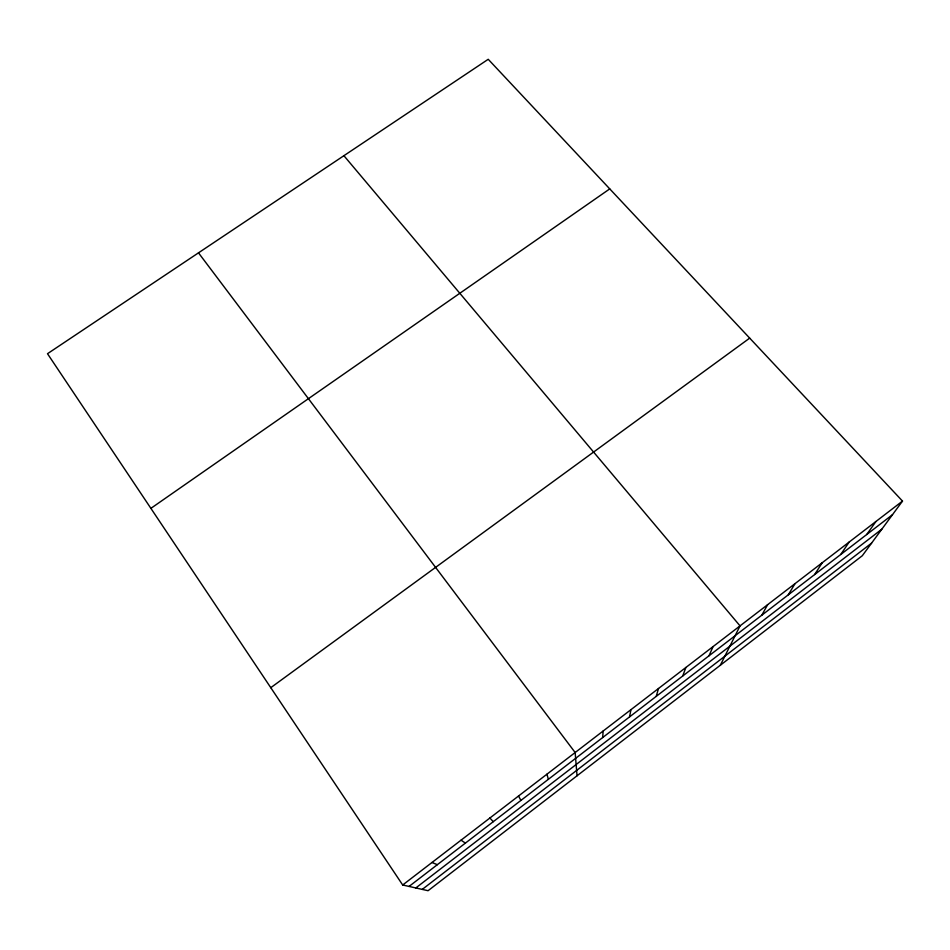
<?xml version="1.0" encoding="UTF-8"?>
<svg xmlns="http://www.w3.org/2000/svg" width="950" height="950" viewBox="0 0 950 950"><rect width="100%" height="100%" fill="white"/><g stroke="black" fill="none" stroke-linecap="round" stroke-linejoin="round"><path stroke-width="1.43" d="M602.68 737.544L603.143 731.025M629.553 716.894L630.931 709.686M656.224 696.386L658.504 688.501M682.706 676.02L685.888 667.47M708.997 655.797L713.058 646.606M720.314 665.261L740.038 625.884L343.912 155.705M761.817 615.184L767.624 604.687M788.322 594.795L794.996 583.656M814.649 574.56L822.178 562.78M840.774 554.467L849.146 542.07M866.721 534.518L875.924 521.503M902.5 501.089L862.315 555.714L428.07 890.708L402.693 884.996L47.5 353.709L488.229 59.292L902.5 501.089L402.693 884.996M415.815 887.953L881.814 529.209M422.263 889.402L871.589 543.115M409.058 886.433L892.477 514.71M270.774 687.681L749.693 338.129M150.896 508.357L609.746 188.896M431.989 862.493L437.332 864.69M461.047 840.168L465.393 843.113M489.903 818.009L493.252 821.691M198.491 252.842L575.154 752.531L577.042 775.794M518.534 796.017L520.909 800.422M546.951 774.191L548.364 779.309"/></g></svg>
